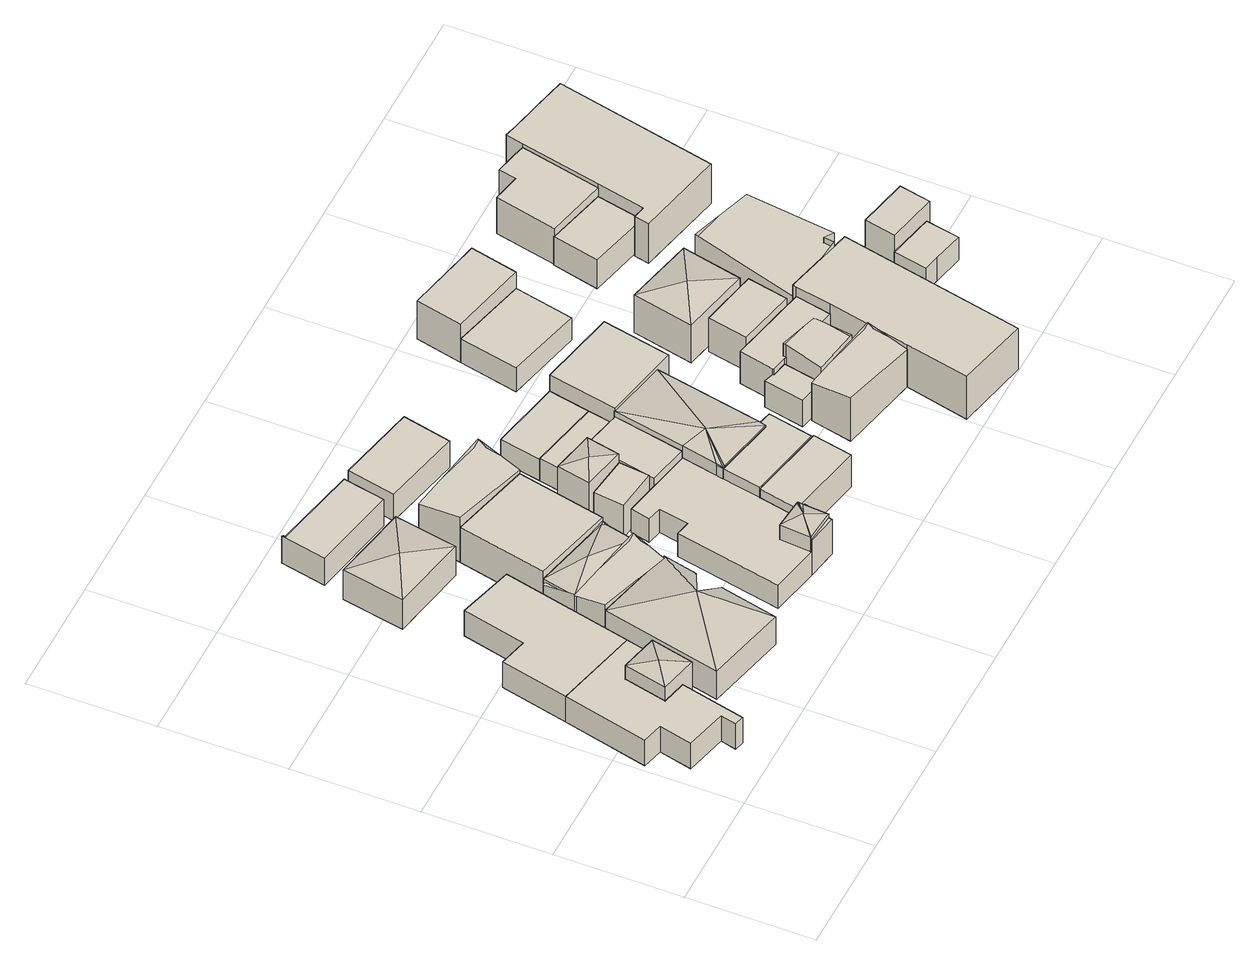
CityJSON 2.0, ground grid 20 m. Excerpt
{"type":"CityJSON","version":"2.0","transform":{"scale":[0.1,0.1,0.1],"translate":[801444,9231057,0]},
"CityObjects":{
"building1":{"type":"Building","attributes":{"Building Type":"Residential","Roof Shape":"flat","Roof Material":"Concrete Glazed Tile","Roof Material Code":1,"Roof Direction":"northwest","Building Height":5,"Roof Slope":5.4,"Footprint Area":193.95,"Solar PV Capacity Low":24.28,"Solar PV Capacity High":31.89,"Solar Annual Energy Low":35016,"Solar Annual Energy High":46148,"Suitable PV Area":144.98},"geometry":[{"type":"MultiSurface","lod":"2.2","boundaries":[[[0,1,2,3,4,5,6,7,8,9,10,11]],[[11,10,12,13]],[[10,9,14,12]],[[9,8,15,14]],[[8,7,16,15]],[[7,6,17,16]],[[6,5,18,17]],[[5,4,19,18]],[[4,3,20,19]],[[3,2,21,20]],[[2,1,22,21]],[[1,0,23,22]],[[0,11,13,23]],[[13,12,14,15,16,17,18,19,20,21,22,23]]]}]},
"building2":{"type":"Building","attributes":{"Building Type":"Residential","Roof Shape":"hip","Roof Material":"Concrete Aluminum Tile","Roof Material Code":2,"Roof Direction":"northwest","Building Height":7.74,"Roof Slope":26.7,"Footprint Area":42.31,"Solar PV Capacity Low":5.3,"Solar PV Capacity High":6.96,"Solar Annual Energy Low":7638,"Solar Annual Energy High":10066,"Suitable PV Area":31.62},"geometry":[{"type":"MultiSurface","lod":"2.2","boundaries":[[[1,0,24,2]],[[2,24,25,26]],[[24,0,27,25]],[[0,1,28,27]],[[1,2,26,28]],[[26,25,29]],[[25,27,29]],[[27,28,29]],[[28,26,29]]]}]},
"building3":{"type":"Building","attributes":{"Building Type":"Residential","Roof Shape":"flat","Roof Material":"Concrete Glazed Tile","Roof Material Code":1,"Roof Direction":"northwest","Building Height":4.96,"Roof Slope":10.1,"Footprint Area":245.15,"Solar PV Capacity Low":30.69,"Solar PV Capacity High":40.31,"Solar Annual Energy Low":44260,"Solar Annual Energy High":58331,"Suitable PV Area":183.25},"geometry":[{"type":"MultiSurface","lod":"2.2","boundaries":[[[30,31,32,33,4,3]],[[3,4,19,20]],[[4,33,34,19]],[[33,32,35,34]],[[32,31,36,35]],[[31,30,37,36]],[[30,3,20,37]],[[20,19,34,35,36,37]]]}]},
"building4":{"type":"Building","attributes":{"Building Type":"Residential","Roof Shape":"hip","Roof Material":"Concrete Aluminum Tile","Roof Material Code":2,"Roof Direction":"northwest","Building Height":5.54,"Roof Slope":24.8,"Footprint Area":247.61,"Solar PV Capacity Low":31,"Solar PV Capacity High":40.72,"Solar Annual Energy Low":44704,"Solar Annual Energy High":58916,"Suitable PV Area":185.09},"geometry":[{"type":"MultiSurface","lod":"2.2","boundaries":[[[38,39,40,41,42,43,44,45]],[[45,44,46,47]],[[44,43,48,46]],[[43,42,49,48]],[[42,41,50,49]],[[41,40,51,50]],[[40,39,52,51]],[[39,38,53,52]],[[38,45,47,53]],[[47,46,54]],[[46,48,54]],[[48,49,54]],[[49,50,54]],[[50,51,54]],[[51,52,54]],[[52,53,54]],[[53,47,54]]]}]},
"building5":{"type":"Building","attributes":{"Building Type":"Residential","Roof Shape":"hip","Roof Material":"Clay Tile Shingle","Roof Material Code":3,"Roof Direction":"west","Building Height":5.76,"Roof Slope":23,"Footprint Area":128.17,"Solar PV Capacity Low":16.05,"Solar PV Capacity High":21.08,"Solar Annual Energy Low":23139,"Solar Annual Energy High":30496,"Suitable PV Area":95.8},"geometry":[{"type":"MultiSurface","lod":"2.2","boundaries":[[[55,56,57,58]],[[58,57,59,60]],[[57,56,61,59]],[[56,55,62,61]],[[55,58,60,62]],[[60,59,63]],[[59,61,63]],[[61,62,63]],[[62,60,63]]]}]},
"building6":{"type":"Building","attributes":{"Building Type":"Residential","Roof Shape":"gable","Roof Material":"Concrete Aluminum Tile","Roof Material Code":2,"Roof Direction":"northwest","Building Height":5.01,"Roof Slope":29.3,"Footprint Area":72.5,"Solar PV Capacity Low":9.08,"Solar PV Capacity High":11.92,"Solar Annual Energy Low":13090,"Solar Annual Energy High":17252,"Suitable PV Area":54.2},"geometry":[{"type":"MultiSurface","lod":"2.2","boundaries":[[[64,42,41,65]],[[65,41,66,67]],[[41,42,68,66]],[[42,64,69,68]],[[64,65,67,69]],[[67,66,68,69]]]}]},
"building7":{"type":"Building","attributes":{"Building Type":"Residential","Roof Shape":"gable","Roof Material":"Concrete Aluminum Tile","Roof Material Code":2,"Roof Direction":"northwest","Building Height":4.28,"Roof Slope":28.8,"Footprint Area":73.69,"Solar PV Capacity Low":9.23,"Solar PV Capacity High":12.12,"Solar Annual Energy Low":13305,"Solar Annual Energy High":17535,"Suitable PV Area":55.09},"geometry":[{"type":"MultiSurface","lod":"2.2","boundaries":[[[70,71,72,73]],[[73,72,74,75]],[[72,71,76,74]],[[71,70,77,76]],[[70,73,75,77]],[[75,74,76,77]]]}]},
"building8":{"type":"Building","attributes":{"Building Type":"Residential","Roof Shape":"hip","Roof Material":"Concrete Glazed Tile","Roof Material Code":1,"Roof Direction":"west","Building Height":5.45,"Roof Slope":25.4,"Footprint Area":73.69,"Solar PV Capacity Low":9.23,"Solar PV Capacity High":12.12,"Solar Annual Energy Low":13305,"Solar Annual Energy High":17535,"Suitable PV Area":55.09},"geometry":[{"type":"MultiSurface","lod":"2.2","boundaries":[[[70,71,72,73]],[[73,72,78,79]],[[72,71,80,78]],[[71,70,81,80]],[[70,73,79,81]],[[79,78,82]],[[78,80,82]],[[80,81,82]],[[81,79,82]]]}]},
"building9":{"type":"Building","attributes":{"Building Type":"Residential","Roof Shape":"flat","Roof Material":"Concrete Glazed Tile","Roof Material Code":1,"Roof Direction":"west","Building Height":5.34,"Roof Slope":14.8,"Footprint Area":94.85,"Solar PV Capacity Low":11.88,"Solar PV Capacity High":15.6,"Solar Annual Energy Low":17124,"Solar Annual Energy High":22568,"Suitable PV Area":70.9},"geometry":[{"type":"MultiSurface","lod":"2.2","boundaries":[[[83,84,85,86,87,88]],[[88,87,89,90]],[[87,86,91,89]],[[86,85,92,91]],[[85,84,93,92]],[[84,83,94,93]],[[83,88,90,94]],[[90,89,91,92,93,94]]]}]},
"building10":{"type":"Building","attributes":{"Building Type":"Residential","Roof Shape":"shed","Roof Material":"Concrete Glazed Tile","Roof Material Code":1,"Roof Direction":"west","Building Height":6.43,"Roof Slope":18.6,"Footprint Area":194.88,"Solar PV Capacity Low":24.4,"Solar PV Capacity High":32.05,"Solar Annual Energy Low":35184,"Solar Annual Energy High":46370,"Suitable PV Area":145.67},"geometry":[{"type":"MultiSurface","lod":"2.2","boundaries":[[[95,70,73,96]],[[96,73,97,98]],[[73,70,99,97]],[[70,95,100,99]],[[95,96,98,100]],[[98,97,99,100]]]}]},
"building11":{"type":"Building","attributes":{"Building Type":"Residential","Roof Shape":"hip","Roof Material":"Concrete Glazed Tile","Roof Material Code":1,"Roof Direction":"west","Building Height":7.38,"Roof Slope":21.1,"Footprint Area":25.46,"Solar PV Capacity Low":3.19,"Solar PV Capacity High":4.19,"Solar Annual Energy Low":4596,"Solar Annual Energy High":6057,"Suitable PV Area":19.03},"geometry":[{"type":"MultiSurface","lod":"2.2","boundaries":[[[101,102,103,104,105,106,107,108]],[[108,107,109,110]],[[107,106,111,109]],[[106,105,112,111]],[[105,104,113,112]],[[104,103,114,113]],[[103,102,115,114]],[[102,101,116,115]],[[101,108,110,116]],[[110,109,117]],[[109,111,117]],[[111,112,117]],[[112,113,117]],[[113,114,117]],[[114,115,117]],[[115,116,117]],[[116,110,117]]]}]},
"building12":{"type":"Building","attributes":{"Building Type":"Residential","Roof Shape":"shed","Roof Material":"Concrete Aluminum Tile","Roof Material Code":2,"Roof Direction":"northwest","Building Height":6.8,"Roof Slope":17.3,"Footprint Area":23.53,"Solar PV Capacity Low":2.95,"Solar PV Capacity High":3.87,"Solar Annual Energy Low":4248,"Solar Annual Energy High":5598,"Suitable PV Area":17.59},"geometry":[{"type":"MultiSurface","lod":"2.2","boundaries":[[[118,119,120,121]],[[121,120,122,123]],[[120,119,124,122]],[[119,118,125,124]],[[118,121,123,125]],[[123,122,124,125]]]}]},
"building13":{"type":"Building","attributes":{"Building Type":"Residential","Roof Shape":"gable","Roof Material":"Clay Tile Shingle","Roof Material Code":3,"Roof Direction":"west","Building Height":7.09,"Roof Slope":33.1,"Footprint Area":98.02,"Solar PV Capacity Low":12.27,"Solar PV Capacity High":16.12,"Solar Annual Energy Low":17696,"Solar Annual Energy High":23322,"Suitable PV Area":73.27},"geometry":[{"type":"MultiSurface","lod":"2.2","boundaries":[[[126,95,96,127]],[[127,96,128,129]],[[96,95,130,128]],[[95,126,131,130]],[[126,127,129,131]],[[129,128,130,131]]]}]},
"building14":{"type":"Building","attributes":{"Building Type":"Residential","Roof Shape":"flat","Roof Material":"Concrete Glazed Tile","Roof Material Code":1,"Roof Direction":"west","Building Height":4.55,"Roof Slope":10.1,"Footprint Area":272.91,"Solar PV Capacity Low":34.17,"Solar PV Capacity High":44.88,"Solar Annual Energy Low":49271,"Solar Annual Energy High":64936,"Suitable PV Area":204},"geometry":[{"type":"MultiSurface","lod":"2.2","boundaries":[[[132,133,134,135,136,137,138,139,140,141,120,107,106,105,104,142]],[[142,104,143,144]],[[104,105,145,143]],[[105,106,146,145]],[[106,107,147,146]],[[107,120,148,147]],[[120,141,149,148]],[[141,140,150,149]],[[140,139,151,150]],[[139,138,152,151]],[[138,137,153,152]],[[137,136,154,153]],[[136,135,155,154]],[[135,134,156,155]],[[134,133,157,156]],[[133,132,158,157]],[[132,142,144,158]],[[144,143,145,146,147,148,149,150,151,152,153,154,155,156,157,158]]]}]},
"building15":{"type":"Building","attributes":{"Building Type":"Residential","Roof Shape":"shed","Roof Material":"Concrete Glazed Tile","Roof Material Code":1,"Roof Direction":"west","Building Height":6.27,"Roof Slope":15.4,"Footprint Area":33.21,"Solar PV Capacity Low":4.16,"Solar PV Capacity High":5.46,"Solar Annual Energy Low":5996,"Solar Annual Energy High":7903,"Suitable PV Area":24.83},"geometry":[{"type":"MultiSurface","lod":"2.2","boundaries":[[[159,160,161,162]],[[162,161,163,164]],[[161,160,165,163]],[[160,159,166,165]],[[159,162,164,166]],[[164,163,165,166]]]}]},
"building16":{"type":"Building","attributes":{"Building Type":"Residential","Roof Shape":"flat","Roof Material":"Concrete Glazed Tile","Roof Material Code":1,"Roof Direction":"west","Building Height":5.19,"Roof Slope":8.8,"Footprint Area":101.23,"Solar PV Capacity Low":12.67,"Solar PV Capacity High":16.65,"Solar Annual Energy Low":18276,"Solar Annual Energy High":24087,"Suitable PV Area":75.67},"geometry":[{"type":"MultiSurface","lod":"2.2","boundaries":[[[167,168,169,170]],[[170,169,171,172]],[[169,168,173,171]],[[168,167,174,173]],[[167,170,172,174]],[[172,171,173,174]]]}]},
"building17":{"type":"Building","attributes":{"Building Type":"Residential","Roof Shape":"hip","Roof Material":"Concrete Glazed Tile","Roof Material Code":1,"Roof Direction":"west","Building Height":7.2,"Roof Slope":26.4,"Footprint Area":37.6,"Solar PV Capacity Low":4.71,"Solar PV Capacity High":6.18,"Solar Annual Energy Low":6789,"Solar Annual Energy High":8947,"Suitable PV Area":28.11},"geometry":[{"type":"MultiSurface","lod":"2.2","boundaries":[[[175,176,177,178]],[[178,177,179,180]],[[177,176,181,179]],[[176,175,182,181]],[[175,178,180,182]],[[180,179,183]],[[179,181,183]],[[181,182,183]],[[182,180,183]]]}]},
"building18":{"type":"Building","attributes":{"Building Type":"Residential","Roof Shape":"flat","Roof Material":"Concrete Glazed Tile","Roof Material Code":1,"Roof Direction":"west","Building Height":6.25,"Roof Slope":12.5,"Footprint Area":82.17,"Solar PV Capacity Low":10.29,"Solar PV Capacity High":13.51,"Solar Annual Energy Low":14835,"Solar Annual Energy High":19551,"Suitable PV Area":61.42},"geometry":[{"type":"MultiSurface","lod":"2.2","boundaries":[[[104,184,102,185,186,187,188,132,142]],[[142,132,189,190]],[[132,188,191,189]],[[188,187,192,191]],[[187,186,193,192]],[[186,185,194,193]],[[185,102,195,194]],[[102,184,196,195]],[[184,104,197,196]],[[104,142,190,197]],[[190,189,191,192,193,194,195,196,197]]]}]},
"building19":{"type":"Building","attributes":{"Building Type":"Residential","Roof Shape":"shed","Roof Material":"Concrete Glazed Tile","Roof Material Code":1,"Roof Direction":"west","Building Height":5.79,"Roof Slope":14.7,"Footprint Area":75.86,"Solar PV Capacity Low":9.5,"Solar PV Capacity High":12.48,"Solar Annual Energy Low":13696,"Solar Annual Energy High":18050,"Suitable PV Area":56.71},"geometry":[{"type":"MultiSurface","lod":"2.2","boundaries":[[[175,198,199,200]],[[200,199,201,202]],[[199,198,203,201]],[[198,175,204,203]],[[175,200,202,204]],[[202,201,203,204]]]}]},
"building20":{"type":"Building","attributes":{"Building Type":"Residential","Roof Shape":"flat","Roof Material":"Concrete Glazed Tile","Roof Material Code":1,"Roof Direction":"west","Building Height":6.61,"Roof Slope":10.7,"Footprint Area":77.66,"Solar PV Capacity Low":9.72,"Solar PV Capacity High":12.77,"Solar Annual Energy Low":14021,"Solar Annual Energy High":18479,"Suitable PV Area":58.05},"geometry":[{"type":"MultiSurface","lod":"2.2","boundaries":[[[132,188,205,206,207,133,134,208,142]],[[142,208,209,210]],[[208,134,211,209]],[[134,133,212,211]],[[133,207,213,212]],[[207,206,214,213]],[[206,205,215,214]],[[205,188,216,215]],[[188,132,217,216]],[[132,142,210,217]],[[210,209,211,212,213,214,215,216,217]]]}]},
"building21":{"type":"Building","attributes":{"Building Type":"Residential","Roof Shape":"shed","Roof Material":"Concrete Glazed Tile","Roof Material Code":1,"Roof Direction":"west","Building Height":4.25,"Roof Slope":13.2,"Footprint Area":51.74,"Solar PV Capacity Low":6.48,"Solar PV Capacity High":8.51,"Solar Annual Energy Low":9341,"Solar Annual Energy High":12310,"Suitable PV Area":38.67},"geometry":[{"type":"MultiSurface","lod":"2.2","boundaries":[[[218,219,200,220]],[[220,200,221,222]],[[200,219,223,221]],[[219,218,224,223]],[[218,220,222,224]],[[222,221,223,224]]]}]},
"building22":{"type":"Building","attributes":{"Building Type":"Residential","Roof Shape":"flat","Roof Material":"Concrete Glazed Tile","Roof Material Code":1,"Roof Direction":"west","Building Height":4.21,"Roof Slope":14.9,"Footprint Area":75.88,"Solar PV Capacity Low":9.5,"Solar PV Capacity High":12.48,"Solar Annual Energy Low":13700,"Solar Annual Energy High":18055,"Suitable PV Area":56.72},"geometry":[{"type":"MultiSurface","lod":"2.2","boundaries":[[[225,218,220,226]],[[226,220,222,227]],[[220,218,228,222]],[[218,225,229,228]],[[225,226,227,229]],[[227,222,228,229]]]}]},
"building23":{"type":"Building","attributes":{"Building Type":"Residential","Roof Shape":"hip","Roof Material":"Concrete Glazed Tile","Roof Material Code":1,"Roof Direction":"west","Building Height":6.87,"Roof Slope":20.2,"Footprint Area":186.32,"Solar PV Capacity Low":23.33,"Solar PV Capacity High":30.64,"Solar Annual Energy Low":33639,"Solar Annual Energy High":44334,"Suitable PV Area":139.27},"geometry":[{"type":"MultiSurface","lod":"2.2","boundaries":[[[206,230,231,135,208,134,133,207]],[[207,133,232,233]],[[133,134,234,232]],[[134,208,235,234]],[[208,135,236,235]],[[135,231,237,236]],[[231,230,238,237]],[[230,206,239,238]],[[206,207,233,239]],[[233,232,240]],[[232,234,240]],[[234,235,240]],[[235,236,240]],[[236,237,240]],[[237,238,240]],[[238,239,240]],[[239,233,240]]]}]},
"building24":{"type":"Building","attributes":{"Building Type":"Residential","Roof Shape":"flat","Roof Material":"Clay Tile Shingle","Roof Material Code":3,"Roof Direction":"west","Building Height":7.41,"Roof Slope":10.2,"Footprint Area":140.92,"Solar PV Capacity Low":17.64,"Solar PV Capacity High":23.17,"Solar Annual Energy Low":25442,"Solar Annual Energy High":33531,"Suitable PV Area":105.34},"geometry":[{"type":"MultiSurface","lod":"2.2","boundaries":[[[226,200,241,242]],[[242,241,243,244]],[[241,200,245,243]],[[200,226,246,245]],[[226,242,244,246]],[[244,243,245,246]]]}]},
"building25":{"type":"Building","attributes":{"Building Type":"Residential","Roof Shape":"flat","Roof Material":"Asbestos Sheet","Roof Material Code":4,"Roof Direction":"west","Building Height":5.16,"Roof Slope":7.3,"Footprint Area":26.57,"Solar PV Capacity Low":3.33,"Solar PV Capacity High":4.37,"Solar Annual Energy Low":4797,"Solar Annual Energy High":6322,"Suitable PV Area":19.86},"geometry":[{"type":"MultiSurface","lod":"2.2","boundaries":[[[247,248,249,250,251,252]],[[252,251,253,254]],[[251,250,255,253]],[[250,249,256,255]],[[249,248,257,256]],[[248,247,258,257]],[[247,252,254,258]],[[253,255,256,257,258,254]]]}]},
"building26":{"type":"Building","attributes":{"Building Type":"Residential","Roof Shape":"gable","Roof Material":"Concrete Aluminum Tile","Roof Material Code":2,"Roof Direction":"west","Building Height":7.4,"Roof Slope":27.1,"Footprint Area":87.65,"Solar PV Capacity Low":10.97,"Solar PV Capacity High":14.41,"Solar Annual Energy Low":15824,"Solar Annual Energy High":20855,"Suitable PV Area":65.52},"geometry":[{"type":"MultiSurface","lod":"2.2","boundaries":[[[259,260,261,262]],[[262,261,263,264]],[[261,260,265,263]],[[260,259,266,265]],[[259,262,264,266]],[[264,263,265,266]]]}]},
"building27":{"type":"Building","attributes":{"Building Type":"Residential","Roof Shape":"gable","Roof Material":"Concrete Glazed Tile","Roof Material Code":1,"Roof Direction":"west","Building Height":7.98,"Roof Slope":31.6,"Footprint Area":45.72,"Solar PV Capacity Low":5.72,"Solar PV Capacity High":7.52,"Solar Annual Energy Low":8254,"Solar Annual Energy High":10878,"Suitable PV Area":34.17},"geometry":[{"type":"MultiSurface","lod":"2.2","boundaries":[[[267,268,269,270,271,272]],[[272,271,273,274]],[[271,270,275,273]],[[270,269,276,275]],[[269,268,277,276]],[[268,267,278,277]],[[267,272,274,278]],[[274,273,275,276,277,278]]]}]},
"building28":{"type":"Building","attributes":{"Building Type":"Residential","Roof Shape":"shed","Roof Material":"Asbestos Sheet","Roof Material Code":4,"Roof Direction":"west","Building Height":4.3,"Roof Slope":19.5,"Footprint Area":121.24,"Solar PV Capacity Low":15.18,"Solar PV Capacity High":19.94,"Solar Annual Energy Low":21889,"Solar Annual Energy High":28848,"Suitable PV Area":90.63},"geometry":[{"type":"MultiSurface","lod":"2.2","boundaries":[[[279,280,281,282]],[[282,281,283,284]],[[281,280,285,283]],[[280,279,286,285]],[[279,282,284,286]],[[284,283,285,286]]]}]},
"building29":{"type":"Building","attributes":{"Building Type":"Residential","Roof Shape":"flat","Roof Material":"Concrete Glazed Tile","Roof Material Code":1,"Roof Direction":"west","Building Height":6.34,"Roof Slope":7.7,"Footprint Area":74.22,"Solar PV Capacity Low":9.29,"Solar PV Capacity High":12.21,"Solar Annual Energy Low":13400,"Solar Annual Energy High":17660,"Suitable PV Area":55.48},"geometry":[{"type":"MultiSurface","lod":"2.2","boundaries":[[[248,247,252,268,267,272,271,287,288,289]],[[289,288,290,291]],[[288,287,292,290]],[[287,271,293,292]],[[271,272,294,293]],[[272,267,295,294]],[[267,268,296,295]],[[268,252,297,296]],[[252,247,298,297]],[[247,248,299,298]],[[248,289,291,299]],[[291,290,292,293,294,295,296,297,298,299]]]}]},
"building30":{"type":"Building","attributes":{"Building Type":"Residential","Roof Shape":"flat","Roof Material":"Concrete Glazed Tile","Roof Material Code":1,"Roof Direction":"west","Building Height":7.47,"Roof Slope":12.8,"Footprint Area":96.7,"Solar PV Capacity Low":12.11,"Solar PV Capacity High":15.9,"Solar Annual Energy Low":17458,"Solar Annual Energy High":23008,"Suitable PV Area":72.28},"geometry":[{"type":"MultiSurface","lod":"2.2","boundaries":[[[300,301,281,280,302]],[[302,280,303,304]],[[280,281,305,303]],[[281,301,306,305]],[[301,300,307,306]],[[300,302,304,307]],[[304,303,305,306,307]]]}]},
"building31":{"type":"Building","attributes":{"Building Type":"Residential","Roof Shape":"shed","Roof Material":"Metal Sheet","Roof Material Code":5,"Roof Direction":"west","Building Height":6.36,"Roof Slope":15.6,"Footprint Area":61.7,"Solar PV Capacity Low":7.73,"Solar PV Capacity High":10.15,"Solar Annual Energy Low":11140,"Solar Annual Energy High":14682,"Suitable PV Area":46.12},"geometry":[{"type":"MultiSurface","lod":"2.2","boundaries":[[[308,309,310,311]],[[311,310,312,313]],[[310,309,314,312]],[[309,308,315,314]],[[308,311,313,315]],[[313,312,314,315]]]}]},
"building32":{"type":"Building","attributes":{"Building Type":"Residential","Roof Shape":"shed","Roof Material":"Concrete Glazed Tile","Roof Material Code":1,"Roof Direction":"west","Building Height":7.99,"Roof Slope":12,"Footprint Area":357.89,"Solar PV Capacity Low":44.81,"Solar PV Capacity High":58.86,"Solar Annual Energy Low":64615,"Solar Annual Energy High":85157,"Suitable PV Area":267.52},"geometry":[{"type":"MultiSurface","lod":"2.2","boundaries":[[[316,317,288,287,260,259,318,319]],[[319,318,320,321]],[[318,259,322,320]],[[259,260,323,322]],[[260,287,324,323]],[[287,288,325,324]],[[288,317,326,325]],[[317,316,327,326]],[[316,319,321,327]],[[321,320,322,323,324,325,326,327]]]}]},
"building33":{"type":"Building","attributes":{"Building Type":"Residential","Roof Shape":"hip","Roof Material":"Concrete Glazed Tile","Roof Material Code":1,"Roof Direction":"west","Building Height":7.38,"Roof Slope":26.4,"Footprint Area":111.51,"Solar PV Capacity Low":13.96,"Solar PV Capacity High":18.34,"Solar Annual Energy Low":20133,"Solar Annual Energy High":26533,"Suitable PV Area":83.35},"geometry":[{"type":"MultiSurface","lod":"2.2","boundaries":[[[328,329,330,331]],[[331,330,332,333]],[[330,329,334,332]],[[329,328,335,334]],[[328,331,333,335]],[[333,332,336]],[[332,334,336]],[[334,335,336]],[[335,333,336]]]}]},
"building34":{"type":"Building","attributes":{"Building Type":"Residential","Roof Shape":"gable","Roof Material":"Concrete Glazed Tile","Roof Material Code":1,"Roof Direction":"west","Building Height":6.04,"Roof Slope":28.1,"Footprint Area":197.29,"Solar PV Capacity Low":24.7,"Solar PV Capacity High":32.44,"Solar Annual Energy Low":35619,"Solar Annual Energy High":46943,"Suitable PV Area":147.47},"geometry":[{"type":"MultiSurface","lod":"2.2","boundaries":[[[337,338,339,317,340,341]],[[341,340,342,343]],[[340,317,344,342]],[[317,339,345,344]],[[339,338,346,345]],[[338,337,347,346]],[[337,341,343,347]],[[343,342,344,345,346,347]]]}]},
"building35":{"type":"Building","attributes":{"Building Type":"Residential","Roof Shape":"shed","Roof Material":"Concrete Glazed Tile","Roof Material Code":1,"Roof Direction":"west","Building Height":5.38,"Roof Slope":17.1,"Footprint Area":76.75,"Solar PV Capacity Low":9.61,"Solar PV Capacity High":12.62,"Solar Annual Energy Low":13857,"Solar Annual Energy High":18263,"Suitable PV Area":57.37},"geometry":[{"type":"MultiSurface","lod":"2.2","boundaries":[[[348,349,350,351,352]],[[352,351,353,354]],[[351,350,355,353]],[[350,349,356,355]],[[349,348,357,356]],[[348,352,354,357]],[[353,355,356,357,354]]]}]},
"building36":{"type":"Building","attributes":{"Building Type":"Residential","Roof Shape":"shed","Roof Material":"Concrete Glazed Tile","Roof Material Code":1,"Roof Direction":"west","Building Height":4.41,"Roof Slope":18.2,"Footprint Area":41.9,"Solar PV Capacity Low":5.25,"Solar PV Capacity High":6.89,"Solar Annual Energy Low":7564,"Solar Annual Energy High":9969,"Suitable PV Area":31.32},"geometry":[{"type":"MultiSurface","lod":"2.2","boundaries":[[[358,359,360,361,362,363]],[[363,362,364,365]],[[362,361,366,364]],[[361,360,367,366]],[[360,359,368,367]],[[359,358,369,368]],[[358,363,365,369]],[[365,364,366,367,368,369]]]}]},
"building37":{"type":"Building","attributes":{"Building Type":"Residential","Roof Shape":"flat","Roof Material":"Clay Tile Shingle","Roof Material Code":3,"Roof Direction":"west","Building Height":7.05,"Roof Slope":5.3,"Footprint Area":116.05,"Solar PV Capacity Low":14.53,"Solar PV Capacity High":19.08,"Solar Annual Energy Low":20952,"Solar Annual Energy High":27613,"Suitable PV Area":86.75},"geometry":[{"type":"MultiSurface","lod":"2.2","boundaries":[[[370,371,372,373,374,348,352]],[[352,348,375,376]],[[348,374,377,375]],[[374,373,378,377]],[[373,372,379,378]],[[372,371,380,379]],[[371,370,381,380]],[[370,352,376,381]],[[376,375,377,378,379,380,381]]]}]},
"building38":{"type":"Building","attributes":{"Building Type":"Residential","Roof Shape":"flat","Roof Material":"Concrete Glazed Tile","Roof Material Code":1,"Roof Direction":"west","Building Height":7.59,"Roof Slope":10,"Footprint Area":40.85,"Solar PV Capacity Low":5.11,"Solar PV Capacity High":6.72,"Solar Annual Energy Low":7375,"Solar Annual Energy High":9720,"Suitable PV Area":30.54},"geometry":[{"type":"MultiSurface","lod":"2.2","boundaries":[[[382,383,384,385]],[[385,384,386,387]],[[384,383,388,386]],[[383,382,389,388]],[[382,385,387,389]],[[387,386,388,389]]]}]},
"building39":{"type":"Building","attributes":{"Building Type":"Residential","Roof Shape":"flat","Roof Material":"Concrete Glazed Tile","Roof Material Code":1,"Roof Direction":"west","Building Height":7.84,"Roof Slope":6.6,"Footprint Area":330.39,"Solar PV Capacity Low":41.37,"Solar PV Capacity High":54.33,"Solar Annual Energy Low":59650,"Solar Annual Energy High":78614,"Suitable PV Area":246.97},"geometry":[{"type":"MultiSurface","lod":"2.2","boundaries":[[[390,391,392,393,370,352,351,394,395,396,397,398]],[[398,397,399,400]],[[397,396,401,399]],[[396,395,402,401]],[[395,394,403,402]],[[394,351,404,403]],[[351,352,405,404]],[[352,370,406,405]],[[370,393,407,406]],[[393,392,408,407]],[[392,391,409,408]],[[391,390,410,409]],[[390,398,400,410]],[[400,399,401,402,403,404,405,406,407,408,409,410]]]}]}
},
"vertices":[
[91,161,0],[107,229,0],[167,215,0],[177,258,0],[42,290,0],[10,155,0],[43,147,0],[31,95,0],[97,79,0],[91,54,0],[106,50,0],[130,152,0],[106,50,50],[130,152,50],[91,54,50],[97,79,50],[31,95,50],[43,147,50],[10,155,50],[42,290,50],[177,258,50],[167,215,50],[107,229,50],[91,161,50],
[151,147,0],[151,147,77],[167,215,77],[91,161,77],[107,229,77],[129,188,84],
[224,462,0],[136,486,0],[112,386,0],[67,397,0],[67,397,50],[112,386,50],[136,486,50],[224,462,50],
[294,185,0],[304,228,0],[329,222,0],[342,276,0],[212,307,0],[168,118,0],[298,87,0],[319,179,0],[298,87,55],[319,179,55],[168,118,55],[212,307,55],[342,276,55],[329,222,55],[304,228,55],[294,185,55],[283,200,72],
[131,668,0],[112,569,0],[237,545,0],[255,644,0],[237,545,58],[255,644,58],[112,569,58],[131,668,58],[184,606,68],
[225,360,0],[355,329,0],[342,276,50],[355,329,66],[212,307,66],[225,360,50],
[232,410,0],[220,357,0],[353,328,0],[365,380,0],[353,328,43],[365,380,58],[220,357,58],[232,410,43],
[353,328,55],[365,380,55],[220,357,55],[232,410,55],[292,369,62],
[296,741,0],[161,769,0],[162,773,0],[160,774,0],[145,702,0],[283,675,0],[145,702,53],[283,675,53],[160,774,53],[162,773,53],[161,769,53],[296,741,53],
[263,550,0],[396,520,0],[365,380,65],[396,520,64],[232,410,70],[263,550,69],
[495,136,0],[496,143,0],[496,144,0],[494,144,0],[445,148,0],[441,99,0],[442,99,0],[492,95,0],[442,99,74],[492,95,74],[441,99,74],[445,148,74],[494,144,74],[496,144,74],[496,143,74],[495,136,74],[475,126,78],
[501,135,0],[451,144,0],[442,97,0],[490,89,0],[442,97,68],[490,89,68],[451,144,70],[501,135,69],
[279,620,0],[412,590,0],[396,520,71],[412,590,88],[263,550,88],[279,620,71],
[512,205,0],[522,266,0],[519,267,0],[533,335,0],[413,359,0],[406,328,0],[429,323,0],[420,276,0],[397,281,0],[363,113,0],[507,206,0],[494,144,46],[507,206,46],[445,148,46],[441,99,46],[442,99,46],[442,97,46],[363,113,46],[397,281,46],[420,276,46],[429,323,46],[406,328,46],[413,359,46],[533,335,46],[519,267,46],[522,266,46],[512,205,46],
[405,412,0],[399,364,0],[468,356,0],[473,404,0],[468,356,63],[473,404,63],[399,364,64],[405,412,64],
[314,743,0],[298,667,0],[424,639,0],[441,716,0],[424,639,52],[441,716,52],[298,667,52],[314,743,52],
[491,461,0],[423,475,0],[412,422,0],[480,408,0],[412,422,72],[480,408,72],[423,475,72],[491,461,72],[452,441,78],
[494,143,0],[502,142,0],[619,118,0],[632,181,0],[627,182,0],[512,205,63],[507,206,63],[627,182,63],[632,181,63],[619,118,63],[502,142,63],[496,143,63],[494,143,63],[494,144,63],
[468,349,0],[533,336,0],[556,448,0],[533,336,59],[556,448,58],[468,349,60],[491,461,60],
[642,253,0],[620,258,0],[617,247,0],[521,278,0],[521,278,66],[507,206,66],[519,267,66],[522,266,66],[617,247,66],[620,258,66],[642,253,66],[627,182,66],[512,205,66],
[452,515,0],[443,471,0],[565,492,0],[556,448,43],[565,492,42],[443,471,44],[452,515,44],
[465,580,0],[578,557,0],[578,557,42],[452,515,42],[465,580,42],
[654,429,0],[556,449,0],[522,266,69],[617,247,69],[519,267,69],[521,278,69],[533,335,69],[556,449,69],[654,429,69],[620,258,69],[568,316,79],
[681,423,0],[703,531,0],[681,423,74],[703,531,74],[556,448,74],[578,557,74],
[726,284,0],[726,286,0],[710,291,0],[697,227,0],[739,219,0],[751,279,0],[739,219,52],[751,279,52],[697,227,52],[710,291,52],[726,286,52],[726,284,52],
[827,128,0],[841,194,0],[713,221,0],[699,155,0],[713,221,74],[699,155,86],[841,194,86],[827,128,74],
[755,283,0],[754,278,0],[741,219,0],[809,204,0],[823,264,0],[823,268,0],[823,264,80],[823,268,80],[809,204,87],[741,219,80],[754,278,87],[755,283,87],
[718,587,0],[739,681,0],[615,709,0],[595,616,0],[615,709,47],[595,616,47],[739,681,43],[718,587,44],
[855,257,0],[867,314,0],[738,341,0],[867,314,63],[738,341,63],[855,257,63],[823,264,63],[823,268,63],[755,283,63],[754,278,63],[751,279,63],[726,284,63],[726,286,63],
[738,760,0],[632,783,0],[756,756,0],[739,681,75],[756,756,75],[615,709,75],[632,783,75],[738,760,75],
[776,406,0],[763,343,0],[857,324,0],[870,388,0],[857,324,64],[870,388,64],[763,343,66],[776,406,66],
[985,294,0],[868,320,0],[804,27,0],[921,2,0],[804,27,84],[921,2,81],[827,128,83],[841,194,83],[855,257,83],[867,314,82],[868,320,82],[985,294,80],
[767,515,0],[746,419,0],[857,395,0],[878,490,0],[857,395,74],[878,490,74],[746,419,74],[767,515,74],[812,455,85],
[989,312,0],[1021,459,0],[905,485,0],[961,299,0],[965,317,0],[961,299,89],[965,317,87],[868,320,60],[905,485,78],[1021,459,60],[989,312,76],
[841,669,0],[840,670,0],[823,596,0],[922,573,0],[938,647,0],[922,573,54],[938,647,54],[823,596,57],[840,670,56],[841,669,56],
[1016,233,0],[1005,180,0],[1031,175,0],[1080,164,0],[1081,166,0],[1091,218,0],[1081,166,44],[1091,218,44],[1080,164,44],[1031,175,46],[1005,180,46],[1016,233,46],
[966,774,0],[950,778,0],[913,786,0],[907,758,0],[863,767,0],[841,669,71],[938,647,71],[863,767,71],[907,758,71],[913,786,71],[950,778,71],[966,774,71],
[1029,283,0],[1019,234,0],[1099,217,0],[1109,266,0],[1099,217,76],[1109,266,76],[1019,234,76],[1029,283,76],
[1041,787,0],[993,797,0],[973,802,0],[972,802,0],[921,571,0],[902,575,0],[897,552,0],[1038,521,0],[1094,775,0],[1038,521,78],[1094,775,78],[897,552,78],[902,575,78],[921,571,78],[922,573,78],[938,647,78],[966,774,78],[972,802,78],[973,802,78],[993,797,78],[1041,787,78]
]}
